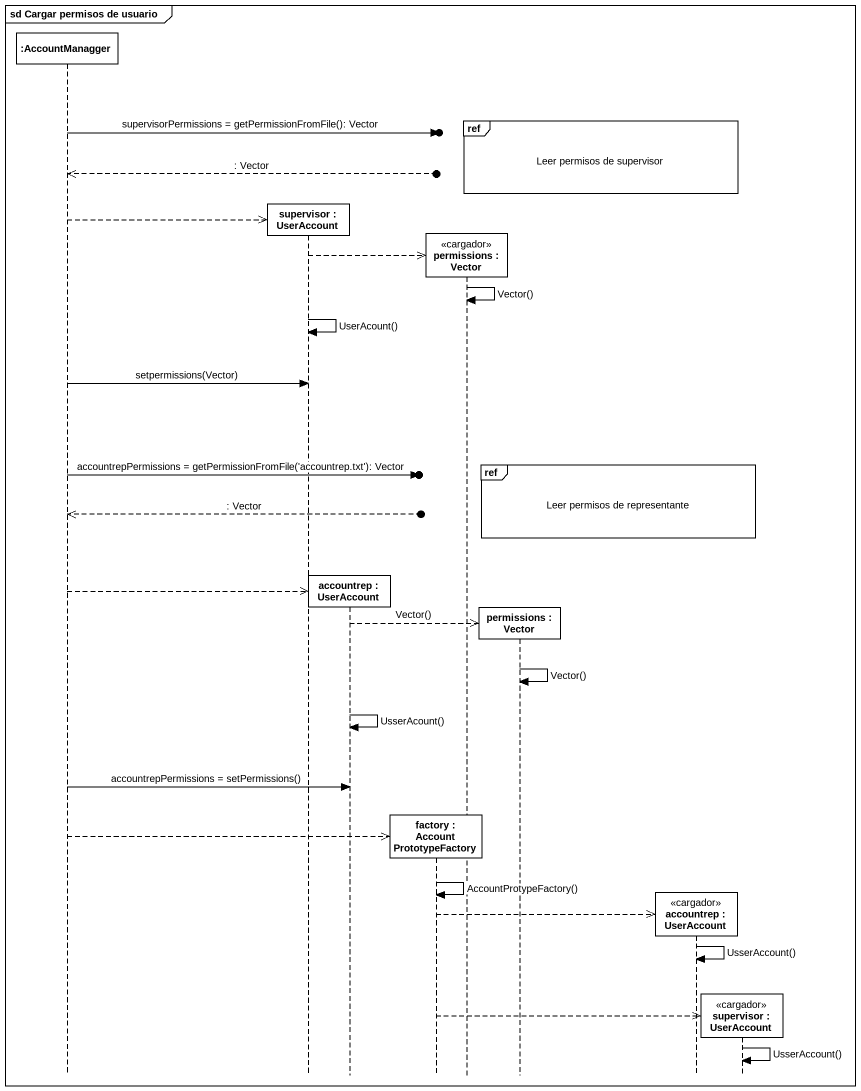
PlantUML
@startuml
mainframe sd Cargar permisos de usuario
hide footbox
participant ":AccountManagger" as AccountManagger
participant "supervisor : UserAccount" as supervisor
participant "accountrep : UserAccount" as accountrep
participant "factory : AccountPrototypeFactory" as factory
participant "permissions : Vector" as permissions <<cargador>>
participant "permissions : Vector" as permissions_2
participant "accountrep : UserAccount" as accountrep_2 <<cargador>>
participant "supervisor : UserAccount" as supervisor_2 <<cargador>>

ref over permissions, permissions_2, accountrep_2 : Leer permisos de supervisor
AccountManagger ->o] : supervisorPermissions = getPermissionFromFile(): Vector
AccountManagger <<--o] : : Vector
AccountManagger -->> supervisor **
supervisor -->> permissions **
permissions -> permissions : Vector()
supervisor -> supervisor : UserAcount()
AccountManagger -> supervisor : setpermissions(Vector)
ref over permissions_2, accountrep_2, supervisor_2 : Leer permisos de representante
AccountManagger ->o] : accountrepPermissions = getPermissionFromFile('accountrep.txt'): Vector
AccountManagger <<--o] : : Vector
AccountManagger -->> accountrep **
accountrep -->> permissions_2 ** : Vector()
permissions_2 -> permissions_2 : Vector()
accountrep -> accountrep : UsserAcount()
AccountManagger -> accountrep : accountrepPermissions = setPermissions()
AccountManagger -->> factory **
factory -> factory : AccountProtypeFactory()
factory -->> accountrep_2 **
accountrep_2 -> accountrep_2 : UsserAccount()
factory -->> supervisor_2 **
supervisor_2 -> supervisor_2 : UsserAccount()
@enduml
